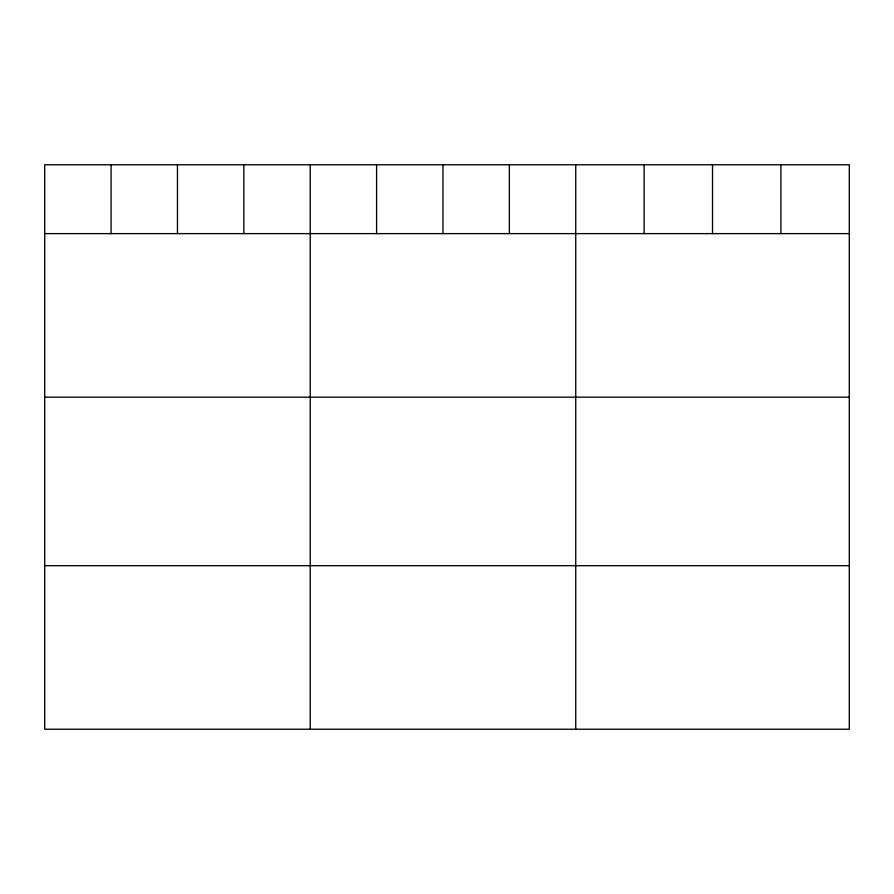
<?xml version="1.0" encoding="UTF-8"?>
<svg xmlns="http://www.w3.org/2000/svg" width="894" height="894" viewBox="0 0 894 894"><rect width="100%" height="100%" fill="white"/><g stroke="black" fill="none" stroke-linecap="round" stroke-linejoin="round"><path stroke-width="1.34" d="M849.3 233.625L849.3 729.236L44.7 729.236L44.7 164.764L849.3 164.764L849.3 233.625L44.7 233.625M44.7 397.171L849.3 397.171M44.7 565.69L849.3 565.69M780.909 164.764L780.909 233.625M712.518 164.764L712.518 233.625M644.127 164.764L644.127 233.625M575.736 164.764L575.736 729.236M509.356 164.764L509.356 233.625M442.977 164.764L442.977 233.625M376.597 164.764L376.597 233.625M310.218 164.764L310.218 729.236M243.838 164.764L243.838 233.625M177.459 164.764L177.459 233.625M111.079 164.764L111.079 233.625"/></g></svg>
